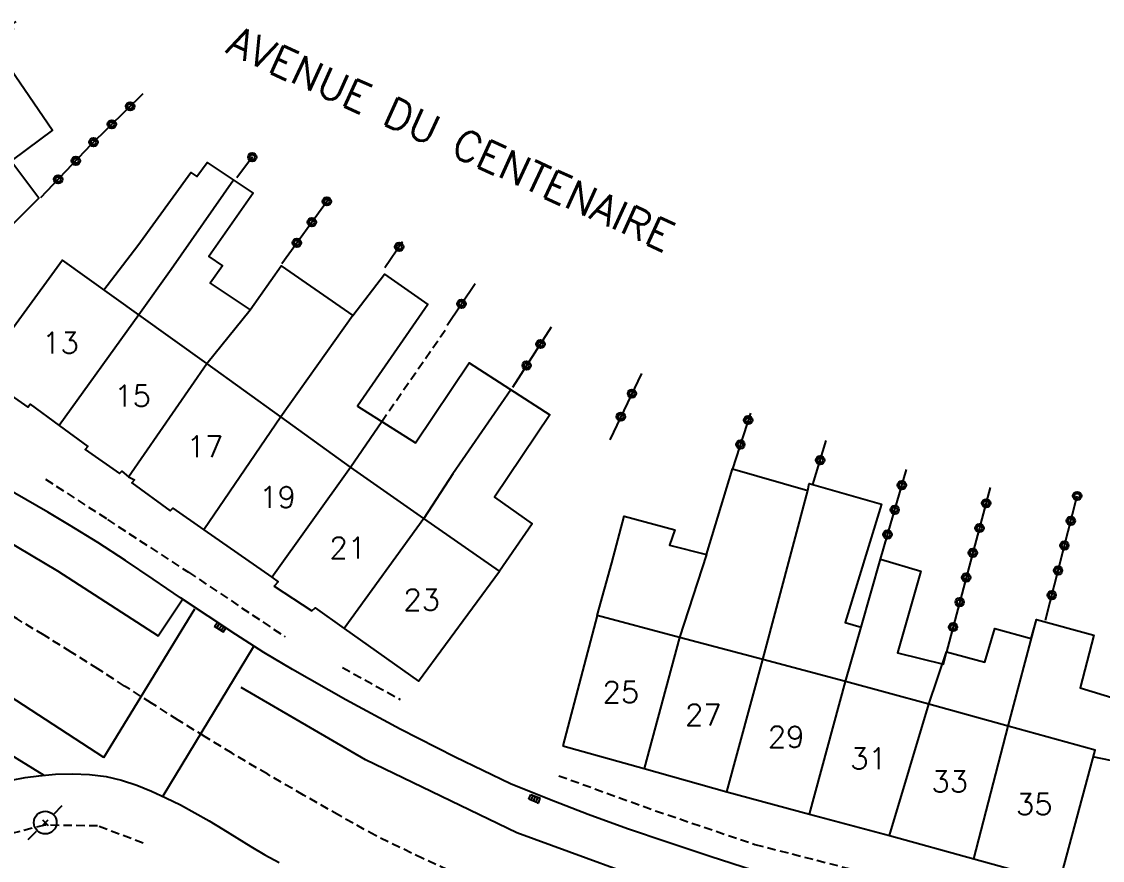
# Model space of a CAD drawing. Header units: millimetres. Extents: x 146997 to 148001, y 141998 to 143001.
# Drawn here: x 147428.8 to 147492.1, y 142591.8 to 142640.9 of the extents above; entities that cross this region are included whole.
import ezdxf
from ezdxf.enums import TextEntityAlignment as Align

# ---------------------------------------------------------------- set-up
doc = ezdxf.new("R2010")
doc.units = ezdxf.units.MM
doc.linetypes.add('DASHED', pattern=[0.75, 0.5, -0.25])
doc.layers.get('0').update_dxf_attribs({"linetype": 'CONTINUOUS'})
for name, color, linetype in [('W0001', 6, 'DASHED'), ('W0006', 2, 'CONTINUOUS'), ('W0008', 7, 'CONTINUOUS'), ('W0014', 7, 'CONTINUOUS'), ('W0020', 2, 'CONTINUOUS'), ('W0021', 2, 'CONTINUOUS'), ('W0101', 7, 'CONTINUOUS'), ('W0104', 1, 'CONTINUOUS'), ('W0112', 1, 'DASHED'), ('W0323', 7, 'CONTINUOUS'), ('W0401', 7, 'CONTINUOUS'), ('W0473', 7, 'CONTINUOUS'), ('W0989', 7, 'CONTINUOUS'), ('W0991', 7, 'CONTINUOUS'), ('W1102', 7, 'CONTINUOUS')]:
    doc.layers.add(name, color=color, linetype=linetype)
doc.styles.get("Standard").update_dxf_attribs({"font": 'romans.shx', "width": 0.85})

# ---------------------------------------------------------------- blocks, each defined once
blk = doc.blocks.new('T473')
for p, q in [((0.500001, 0.500001), (1.000002, 1.000002)), ((-0.166667, 0.166667), (0.166667, -0.166667)), ((-0.166667, -0.166667), (0.166667, 0.166667)), ((-1.000002, -1.000002), (-0.500001, -0.500001))]:
    blk.add_line(p, q)
blk.add_ellipse((0, 0), major_axis=(0.471405, 0.471405), ratio=1, start_param=5.497787144, end_param=11.780972451)
blk = doc.blocks.new('T401')
for p, q in [((-0.3, 0.3), (0, 0.3)), ((-0.3, -0.25), (-0.3, 0.3)), ((-0.3, 0.15), (0, 0.15)), ((-0.3, 0), (0, 0)), ((0, 0.3), (0, -0.25)), ((-0.3, -0.15), (0, -0.15)), ((-0.3, -0.25), (-0.3, -0.3)), ((-0.3, -0.3), (0, -0.3)), ((0, -0.3), (0, -0.25))]:
    blk.add_line(p, q)
blk = doc.blocks.new('t323o')
at = {"color": 0, "linetype": 'Continuous'}
for radius in [0.25, 0.15]:
    blk.add_circle((0, 0), radius, dxfattribs=at)

msp = doc.modelspace()

# ---------------------------------------------------------------- linework, layer by layer
at = {"layer": 'W0001'}
msp.add_lwpolyline([(147455.139, 142590.599), (147452.329, 142591.875), (147449.552, 142593.221), (147447.436, 142594.398), (147445.331, 142595.595), (147443.237, 142596.811), (147441.154, 142598.046), (147439.567, 142599.01), (147437.991, 142599.991), (147436.423, 142600.984), (147434.858, 142601.983), (147433.293, 142602.981), (147431.724, 142603.973), (147430.146, 142604.952), (147428.558, 142605.913), (147426.873, 142606.926)], dxfattribs=at)
at = {"layer": 'W0006'}
msp.add_lwpolyline([(147527.474, 142585.306), (147517.026, 142584.527), (147503.561, 142584.101), (147492.36, 142584.614), (147481.498, 142586.249), (147467.769, 142589.759), (147457.835, 142593.379), (147448.966, 142597.669), (147441.684, 142601.891)], dxfattribs=at)
at = {"layer": 'W0008'}
msp.add_lwpolyline([(147495.132, 142586.983), (147492.105, 142587.266), (147489.086, 142587.618), (147486.004, 142588.042), (147482.93, 142588.532), (147479.871, 142589.104), (147476.83, 142589.771), (147474.249, 142590.434), (147471.692, 142591.182), (147469.154, 142591.989), (147466.628, 142592.828), (147464.317, 142593.628), (147462.019, 142594.467), (147459.736, 142595.344), (147457.469, 142596.261)], dxfattribs=at)
at = {"layer": 'W0014'}
for points in [[(147457.469, 142596.261), (147454.216, 142597.821), (147451, 142599.456), (147447.823, 142601.165), (147444.687, 142602.948), (147443.02, 142603.952), (147441.377, 142604.995), (147439.752, 142606.066), (147438.139, 142607.153), (147436.529, 142608.244), (147434.912, 142609.325), (147433.28, 142610.385), (147431.629, 142611.413), (147430.357, 142612.172), (147429.075, 142612.913), (147427.785, 142613.642)], [(147428.224, 142596.477), (147429.027, 142596.625), (147429.836, 142596.731), (147430.817, 142596.814), (147431.804, 142596.845), (147432.792, 142596.807), (147433.774, 142596.68), (147434.682, 142596.467), (147435.565, 142596.169), (147436.424, 142595.817), (147437.268, 142595.439), (147438.129, 142595.02), (147438.972, 142594.565), (147439.801, 142594.086), (147440.619, 142593.59), (147441.431, 142593.088), (147442.246, 142592.59), (147443.068, 142592.104), (147443.903, 142591.639)]]:
    msp.add_lwpolyline(points, dxfattribs=at)
at = {"layer": 'W0020'}
for points in [[(147433.639, 142597.79), (147425.1, 142603.335), (147416.218, 142608.481), (147406.978, 142612.849), (147397.136, 142616.464)], [(147401.219, 142611.803), (147412.355, 142606.91), (147423.126, 142601.069), (147430.131, 142596.763)], [(147433.639, 142597.79), (147438.97, 142606.509)], [(147442.392, 142604.256), (147437.098, 142595.528)]]:
    msp.add_lwpolyline(points, dxfattribs=at)
at = {"layer": 'W0021'}
msp.add_lwpolyline([(147418.167, 142619.108), (147416.894, 142616.611), (147425.468, 142611.975), (147430.926, 142608.722), (147436.822, 142604.925), (147438.223, 142607.029)], dxfattribs=at)
at = {"layer": 'W0101'}
for points in [[(147435.697, 142623.718), (147431.21, 142626.925), (147426.562, 142620.533)], [(147439.678, 142620.869), (147435.697, 142623.718)], [(147444.015, 142617.74), (147439.678, 142620.869)], [(147426.562, 142620.533), (147427.151, 142620.092), (147426.962, 142619.852), (147429.189, 142618.314), (147429.318, 142618.483), (147431.027, 142617.236)], [(147448.088, 142614.795), (147444.015, 142617.74)], [(147431.027, 142617.236), (147432.707, 142616.01), (147432.554, 142615.829), (147434.554, 142614.429), (147434.701, 142614.575), (147435.091, 142614.237)], [(147452.386, 142611.798), (147448.088, 142614.795)], [(147435.091, 142614.237), (147435.434, 142614.05), (147435.286, 142613.875), (147437.519, 142612.234), (147437.687, 142612.393), (147439.488, 142611.137)], [(147447.725, 142605.354), (147452.071, 142602.271), (147456.809, 142608.718), (147452.386, 142611.798)], [(147439.488, 142611.137), (147443.473, 142608.359)], [(147443.473, 142608.359), (147443.855, 142608.085), (147443.626, 142607.837), (147445.814, 142606.378), (147446.024, 142606.561), (147447.725, 142605.354)], [(147467.366, 142604.816), (147462.543, 142606.115), (147460.53, 142598.486)], [(147472.249, 142603.534), (147467.366, 142604.816)], [(147477.081, 142602.249), (147472.249, 142603.534)], [(147481.954, 142600.913), (147477.081, 142602.249)], [(147486.617, 142599.627), (147481.954, 142600.913)], [(147484.598, 142591.867), (147489.626, 142590.483), (147491.705, 142598.224), (147486.617, 142599.627)], [(147460.53, 142598.486), (147465.287, 142597.144)], [(147465.287, 142597.144), (147470.131, 142595.778)], [(147470.131, 142595.778), (147474.964, 142594.484)], [(147474.964, 142594.484), (147479.65, 142593.23)], [(147479.65, 142593.23), (147484.598, 142591.867)]]:
    msp.add_lwpolyline(points, dxfattribs=at)
at = {"layer": 'W0104'}
for points in [[(147428.485, 142640.895), (147428.16, 142640.674), (147428.343, 142640.47), (147427.084, 142639.703), (147430.64, 142634.528), (147427.481, 142632.213)], [(147420.977, 142627.912), (147423.531, 142624.295), (147429.826, 142630.554), (147428.198, 142632.738)], [(147433.635, 142625.192), (147435.631, 142627.788), (147438.728, 142632.068), (147439.078, 142631.821), (147439.685, 142632.638), (147442.39, 142630.843), (147439.793, 142627.13), (147440.594, 142626.597), (147439.867, 142625.574), (147442.208, 142624.017), (147444.031, 142626.588), (147448.234, 142623.678), (147450.071, 142626.102), (147452.609, 142624.323), (147448.498, 142618.38), (147451.894, 142616.223), (147455.043, 142620.916), (147459.77, 142617.863), (147456.531, 142613.045), (147458.731, 142611.473), (147456.809, 142608.718)], [(147441.237, 142631.608), (147437.584, 142626.374), (147435.697, 142623.718)], [(147439.678, 142620.869), (147442.208, 142624.017)], [(147448.234, 142623.678), (147444.015, 142617.74)], [(147457.489, 142619.336), (147454.086, 142614.416), (147452.386, 142611.798)], [(147448.088, 142614.795), (147449.918, 142617.478)], [(147462.543, 142606.115), (147463.396, 142609.19), (147464.114, 142611.933), (147467.081, 142611.121), (147466.783, 142610.241), (147468.945, 142609.688), (147470.468, 142614.703), (147474.875, 142613.428), (147474.952, 142613.84), (147479.188, 142612.631), (147477.068, 142605.708), (147478.007, 142605.433), (147479.13, 142609.42), (147481.487, 142608.702), (147480.126, 142603.921), (147482.818, 142603.256), (147482.995, 142603.989), (147485.253, 142603.385), (147485.838, 142605.357), (147487.958, 142604.772), (147488.272, 142605.871), (147491.629, 142604.968), (147490.831, 142601.877), (147492.93, 142601.239)], [(147472.249, 142603.534), (147474.875, 142613.428)], [(147468.945, 142609.688), (147467.366, 142604.816)], [(147477.081, 142602.249), (147478.007, 142605.433)], [(147486.617, 142599.627), (147488.272, 142605.871)], [(147481.954, 142600.913), (147482.995, 142603.989)], [(147492.602, 142597.617), (147491.568, 142597.841)]]:
    msp.add_lwpolyline(points, dxfattribs=at)
at = {"layer": 'W0112'}
for points in [[(147449.918, 142617.478), (147453.731, 142622.968)], [(147430.228, 142614.106), (147433.853, 142611.742), (147438.595, 142608.65), (147444.258, 142604.867)], [(147447.611, 142603.067), (147451.002, 142601.197)], [(147460.288, 142596.732), (147465.958, 142594.676), (147471.778, 142592.706), (147480.245, 142590.533), (147489.109, 142589.095)], [(147435.944, 142592.786), (147433.272, 142593.789), (147430.176, 142593.833), (147427.704, 142593.208), (147425.507, 142591.381), (147423.615, 142588.88), (147422.771, 142586.573), (147422.626, 142583.728), (147422.903, 142580.049), (147423.815, 142576.179), (147425.342, 142569.561), (147426.433, 142564.783), (147427.725, 142559.099)]]:
    msp.add_lwpolyline(points, dxfattribs=at)
at = {"layer": 'W0323'}
for points in [[(147435.917, 142636.66), (147432.88, 142633.673), (147429.937, 142630.571)], [(147441.433, 142631.763), (147442.357, 142632.99)], [(147444.058, 142626.726), (147446.778, 142630.471)], [(147451.135, 142627.988), (147450.099, 142626.466)], [(147453.749, 142623.122), (147455.39, 142625.563)], [(147457.593, 142619.487), (147459.859, 142623.016)], [(147465.141, 142620.281), (147463.27, 142616.406)], [(147471.513, 142617.971), (147470.468, 142614.703)], [(147475.164, 142613.779), (147475.951, 142616.363)], [(147479.13, 142609.42), (147480.646, 142614.662)], [(147485.562, 142613.608), (147482.995, 142603.989)], [(147488.788, 142605.847), (147490.65, 142613.125)]]:
    msp.add_lwpolyline(points, dxfattribs=at)
at = {"layer": 'W1102'}
for points in [[(147435.697, 142623.718), (147431.027, 142617.236)], [(147435.091, 142614.237), (147439.678, 142620.869)], [(147444.015, 142617.74), (147439.488, 142611.137)], [(147443.473, 142608.359), (147448.088, 142614.795)], [(147452.386, 142611.798), (147447.725, 142605.354)], [(147467.366, 142604.816), (147465.287, 142597.144)], [(147470.131, 142595.778), (147472.249, 142603.534)], [(147474.964, 142594.484), (147477.081, 142602.249)], [(147479.65, 142593.23), (147481.954, 142600.913)], [(147484.598, 142591.867), (147486.617, 142599.627)]]:
    msp.add_lwpolyline(points, dxfattribs=at)

# ---------------------------------------------------------------- block references
at = {"layer": 'W0323'}
for p, rotation in [((147435.179, 142635.934), 224.5199775943318), ((147434.109, 142634.882), 224.5199775943318), ((147433.04, 142633.83), 224.5199775943318), ((147442.335, 142632.961), 53.01782557074887), ((147432.002, 142632.747), 226.5066879967525), ((147430.969, 142631.659), 226.5066879967525), ((147446.703, 142630.367), 54.00822131942827), ((147445.821, 142629.153), 54.00822131942827), ((147444.94, 142627.94), 54.00822131942827), ((147450.943, 142627.706), 235.7571106147155), ((147454.586, 142624.367), 56.08165366941605), ((147459.214, 142622.011), 57.28647783803362), ((147458.404, 142620.749), 57.28647783803362), ((147464.574, 142619.108), 244.2282921073214), ((147463.922, 142617.757), 244.2282921073214), ((147471.382, 142617.56), 252.26190511428), ((147470.925, 142616.132), 252.26190511428), ((147475.601, 142615.214), 73.057307030372), ((147480.38, 142613.742), 73.86197725151641), ((147490.647, 142613.113), 75.6513382085603), ((147479.964, 142612.301), 73.86197725151641), ((147485.316, 142612.685), 255.0583550110046), ((147490.275, 142611.66), 75.6513382085603), ((147479.547, 142610.861), 73.86197725151641), ((147484.929, 142611.235), 255.0583550110046), ((147489.903, 142610.207), 75.6513382085603), ((147484.542, 142609.786), 255.0583550110046), ((147484.155, 142608.337), 255.0583550110046), ((147489.531, 142608.753), 75.6513382085603), ((147489.16, 142607.3), 75.6513382085603), ((147483.769, 142606.888), 255.0583550110046), ((147483.382, 142605.438), 255.0583550110046)]:
    msp.add_blockref('t323o', p, dxfattribs=dict(at, rotation=rotation))
at = {"layer": 'W0401'}
for p, rotation in [((147440.543, 142605.555), 56.54712612062288), ((147458.927, 142595.52), 68.12894129243011)]:
    msp.add_blockref('T401', p, dxfattribs=dict(at, rotation=rotation))
at = {"layer": 'W0473'}
msp.add_blockref('T473', (147430.206, 142593.986), dxfattribs=at)

# ---------------------------------------------------------------- texts
at = {"layer": 'W0989'}
msp.add_text('AVENUE DU CENTENAIRE', height=1.75, rotation=335.49709, dxfattribs=at).set_placement((147440.711, 142639.123))
at = {"layer": 'W0991'}
for s, p in [('13', (147431.102, 142622.08)), ('15', (147435.326, 142618.977)), ('17', (147439.57, 142616.004)), ('19', (147443.818, 142613.049)), ('21', (147447.924, 142610.076)), ('23', (147452.258, 142607.036)), ('25', (147463.93, 142601.63)), ('27', (147468.756, 142600.304)), ('29', (147473.606, 142599.011)), ('31', (147478.426, 142597.741)), ('33', (147483.186, 142596.39)), ('35', (147488.141, 142595.055))]:
    msp.add_text(s, height=1.25, dxfattribs=at).set_placement(p, align=Align.MIDDLE_CENTER)

doc.saveas('drawing.dxf')
